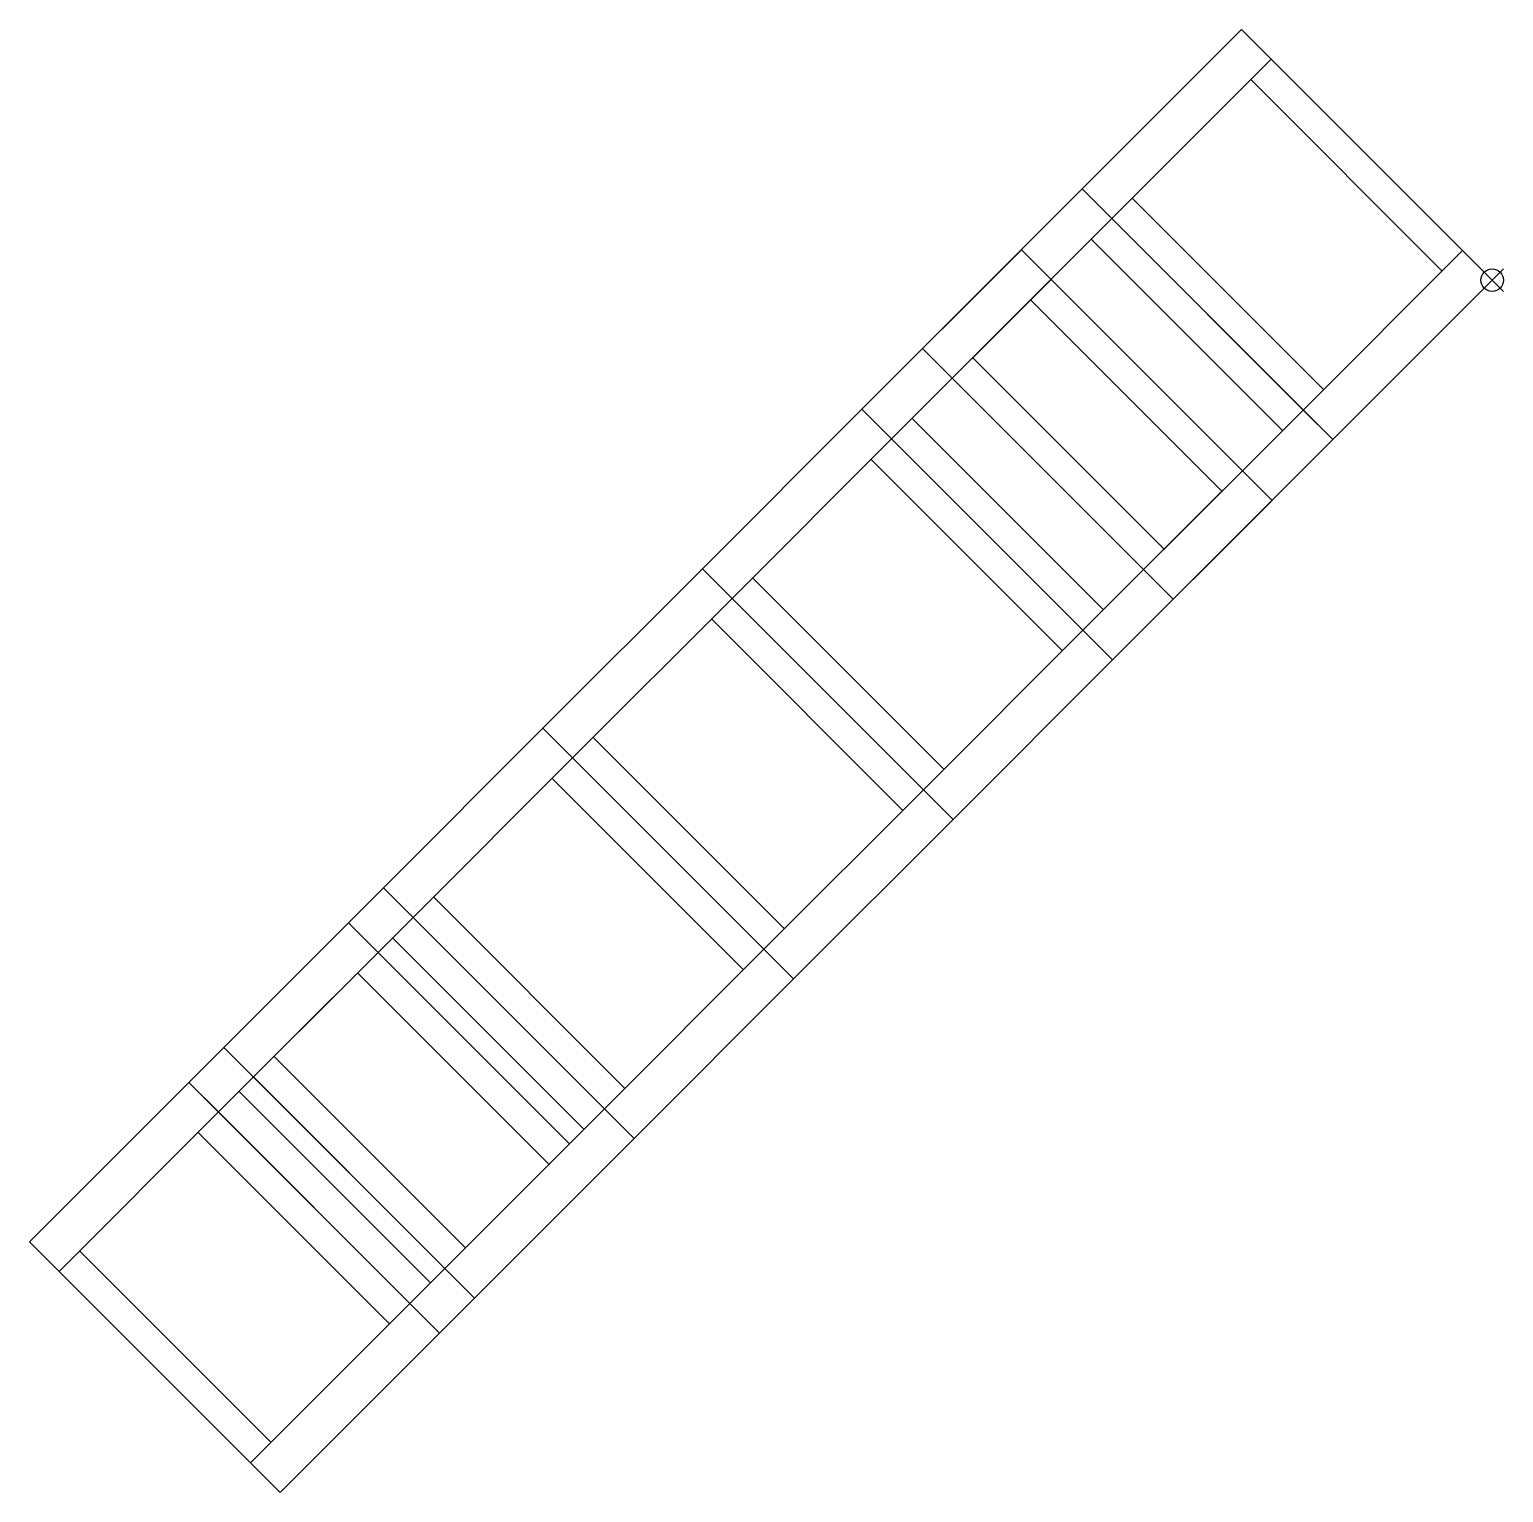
# Model space of a CAD drawing. Extents: x 570 to 799, y 739 to 966.
import ezdxf

# ---------------------------------------------------------------- set-up
doc = ezdxf.new("R2010")
doc.units = 0
doc.header["$MEASUREMENT"] = 0
doc.layers.get('0').update_dxf_attribs({"linetype": 'CONTINUOUS'})
doc.layers.add('$PARTREF_BOM', color=7, linetype='CONTINUOUS')
doc.styles.get("Standard").update_dxf_attribs({"font": 'txt.shx', "bigfont": 'chineset.shx'})

# ---------------------------------------------------------------- blocks, each defined once
blk = doc.blocks.new('PARTREF')
at = {"layer": '$PARTREF_BOM', "color": 2}
for p, q in [((-1.75, -1.75), (1.75, 1.75)), ((-1.75, 1.75), (1.75, -1.75))]:
    blk.add_line(p, q, dxfattribs=at)
blk.add_circle((0, 0), 1.75, dxfattribs=at)
at = {"layer": '$PARTREF_BOM', "color": 2, "flags": 1}
for tag, p in [('TAG15', (5.59, -4.74)), ('TAG5', (-16.09, -4.95)), ('TAG10', (-5.65, -5)), ('TAG4', (-16.09, -8.95)), ('TAG9', (-5.65, -9)), ('TAG14', (5.59, -8.74)), ('TAG3', (-16.09, -12.95)), ('TAG8', (-5.65, -13)), ('TAG13', (5.59, -12.74)), ('TAG2', (-16.09, -16.95)), ('TAG7', (-5.65, -17)), ('TAG12', (5.59, -16.74)), ('TAG11', (5.59, -20.74)), ('TAG1', (-16.09, -20.95)), ('TAG6', (-5.65, -21))]:
    blk.add_attdef(tag, p, '', height=2.5, dxfattribs=at)

msp = doc.modelspace()

# ---------------------------------------------------------------- linework, layer by layer
at = {"color": 7, "linetype": 'CONTINUOUS'}
for p, q in [((733.74, 941.68), (758.49, 966.43)), ((758.49, 966.43), (763.09, 961.83)), ((738.34, 937.08), (763.09, 961.83)), ((763.09, 961.83), (792.78, 932.13)), ((759.9, 958.65), (789.6, 928.95)), ((708.99, 916.93), (733.74, 941.68)), ((733.74, 941.68), (738.34, 937.08)), ((772.63, 902.79), (733.74, 941.68)), ((771.22, 910.56), (741.52, 940.26)), ((713.59, 912.33), (738.34, 937.08)), ((738.34, 937.08), (768.03, 907.38)), ((735.15, 933.9), (764.85, 904.2)), ((699.57, 907.51), (724.32, 932.26)), ((724.32, 932.26), (728.92, 927.66)), ((768.03, 907.38), (792.78, 932.13)), ((797.38, 927.53), (792.78, 932.13)), ((704.17, 902.91), (728.92, 927.66)), ((728.92, 927.66), (758.62, 897.96)), ((772.63, 902.79), (797.38, 927.53)), ((725.73, 924.48), (755.43, 894.78)), ((747.88, 878.04), (708.99, 916.93)), ((746.47, 885.82), (716.77, 915.51)), ((674.82, 882.76), (699.57, 907.51)), ((699.57, 907.51), (704.17, 902.91)), ((738.46, 868.62), (699.57, 907.51)), ((737.05, 876.4), (707.35, 906.09)), ((743.29, 882.63), (768.03, 907.38)), ((772.63, 902.79), (768.03, 907.38)), ((679.42, 878.16), (704.17, 902.91)), ((704.17, 902.91), (733.87, 873.21)), ((747.88, 878.04), (772.63, 902.79)), ((700.99, 899.73), (730.68, 870.03)), ((733.87, 873.21), (758.62, 897.96)), ((763.21, 893.37), (758.62, 897.96)), ((738.46, 868.62), (763.21, 893.37)), ((650.07, 858.01), (674.82, 882.76)), ((674.82, 882.76), (679.42, 878.16)), ((713.71, 843.87), (674.82, 882.76)), ((712.3, 851.65), (682.6, 881.35)), ((654.67, 853.41), (679.42, 878.16)), ((679.42, 878.16), (709.12, 848.47)), ((676.24, 874.98), (705.94, 845.28)), ((709.12, 848.47), (733.87, 873.21)), ((738.46, 868.62), (733.87, 873.21)), ((713.71, 843.87), (738.46, 868.62)), ((625.33, 833.26), (650.07, 858.01)), ((650.07, 858.01), (654.67, 853.41)), ((688.97, 819.12), (650.07, 858.01)), ((687.55, 826.9), (657.85, 856.6)), ((629.92, 828.67), (654.67, 853.41)), ((654.67, 853.41), (684.37, 823.72)), ((651.49, 850.23), (681.19, 820.53)), ((684.37, 823.72), (709.12, 848.47)), ((713.71, 843.87), (709.12, 848.47)), ((688.97, 819.12), (713.71, 843.87)), ((600.58, 808.51), (625.33, 833.26)), ((625.33, 833.26), (629.92, 828.67)), ((664.22, 794.37), (625.33, 833.26)), ((662.8, 802.15), (633.1, 831.85)), ((605.17, 803.92), (629.92, 828.67)), ((629.92, 828.67), (659.62, 798.97)), ((595.15, 803.08), (619.9, 827.83)), ((619.9, 827.83), (624.49, 823.24)), ((626.74, 825.48), (656.44, 795.79)), ((659.62, 798.97), (684.37, 823.72)), ((688.97, 819.12), (684.37, 823.72)), ((599.74, 798.49), (624.49, 823.24)), ((654.19, 793.54), (624.49, 823.24)), ((621.31, 820.05), (651.01, 790.36)), ((664.22, 794.37), (688.97, 819.12)), ((639.47, 769.62), (600.58, 808.51)), ((638.05, 777.4), (608.36, 807.1)), ((570.4, 778.34), (595.15, 803.08)), ((595.15, 803.08), (599.74, 798.49)), ((634.04, 764.19), (595.15, 803.08)), ((605.17, 803.92), (634.87, 774.22)), ((632.62, 771.97), (602.93, 801.67)), ((574.99, 773.74), (599.74, 798.49)), ((629.44, 768.79), (599.74, 798.49)), ((634.87, 774.22), (659.62, 798.97)), ((664.22, 794.37), (659.62, 798.97)), ((596.56, 795.31), (626.26, 765.61)), ((639.47, 769.62), (664.22, 794.37)), ((629.44, 768.79), (654.19, 793.54)), ((634.04, 764.19), (658.79, 788.94)), ((609.29, 739.44), (570.4, 778.34)), ((607.88, 747.22), (578.18, 776.92)), ((604.69, 744.04), (629.44, 768.79)), ((634.04, 764.19), (629.44, 768.79)), ((609.29, 739.44), (634.04, 764.19))]:
    msp.add_line(p, q, dxfattribs=at)

# ---------------------------------------------------------------- block references
at = {"color": 7}
msp.add_blockref('PARTREF', (797.38, 927.53), dxfattribs=at)

doc.saveas('drawing.dxf')
